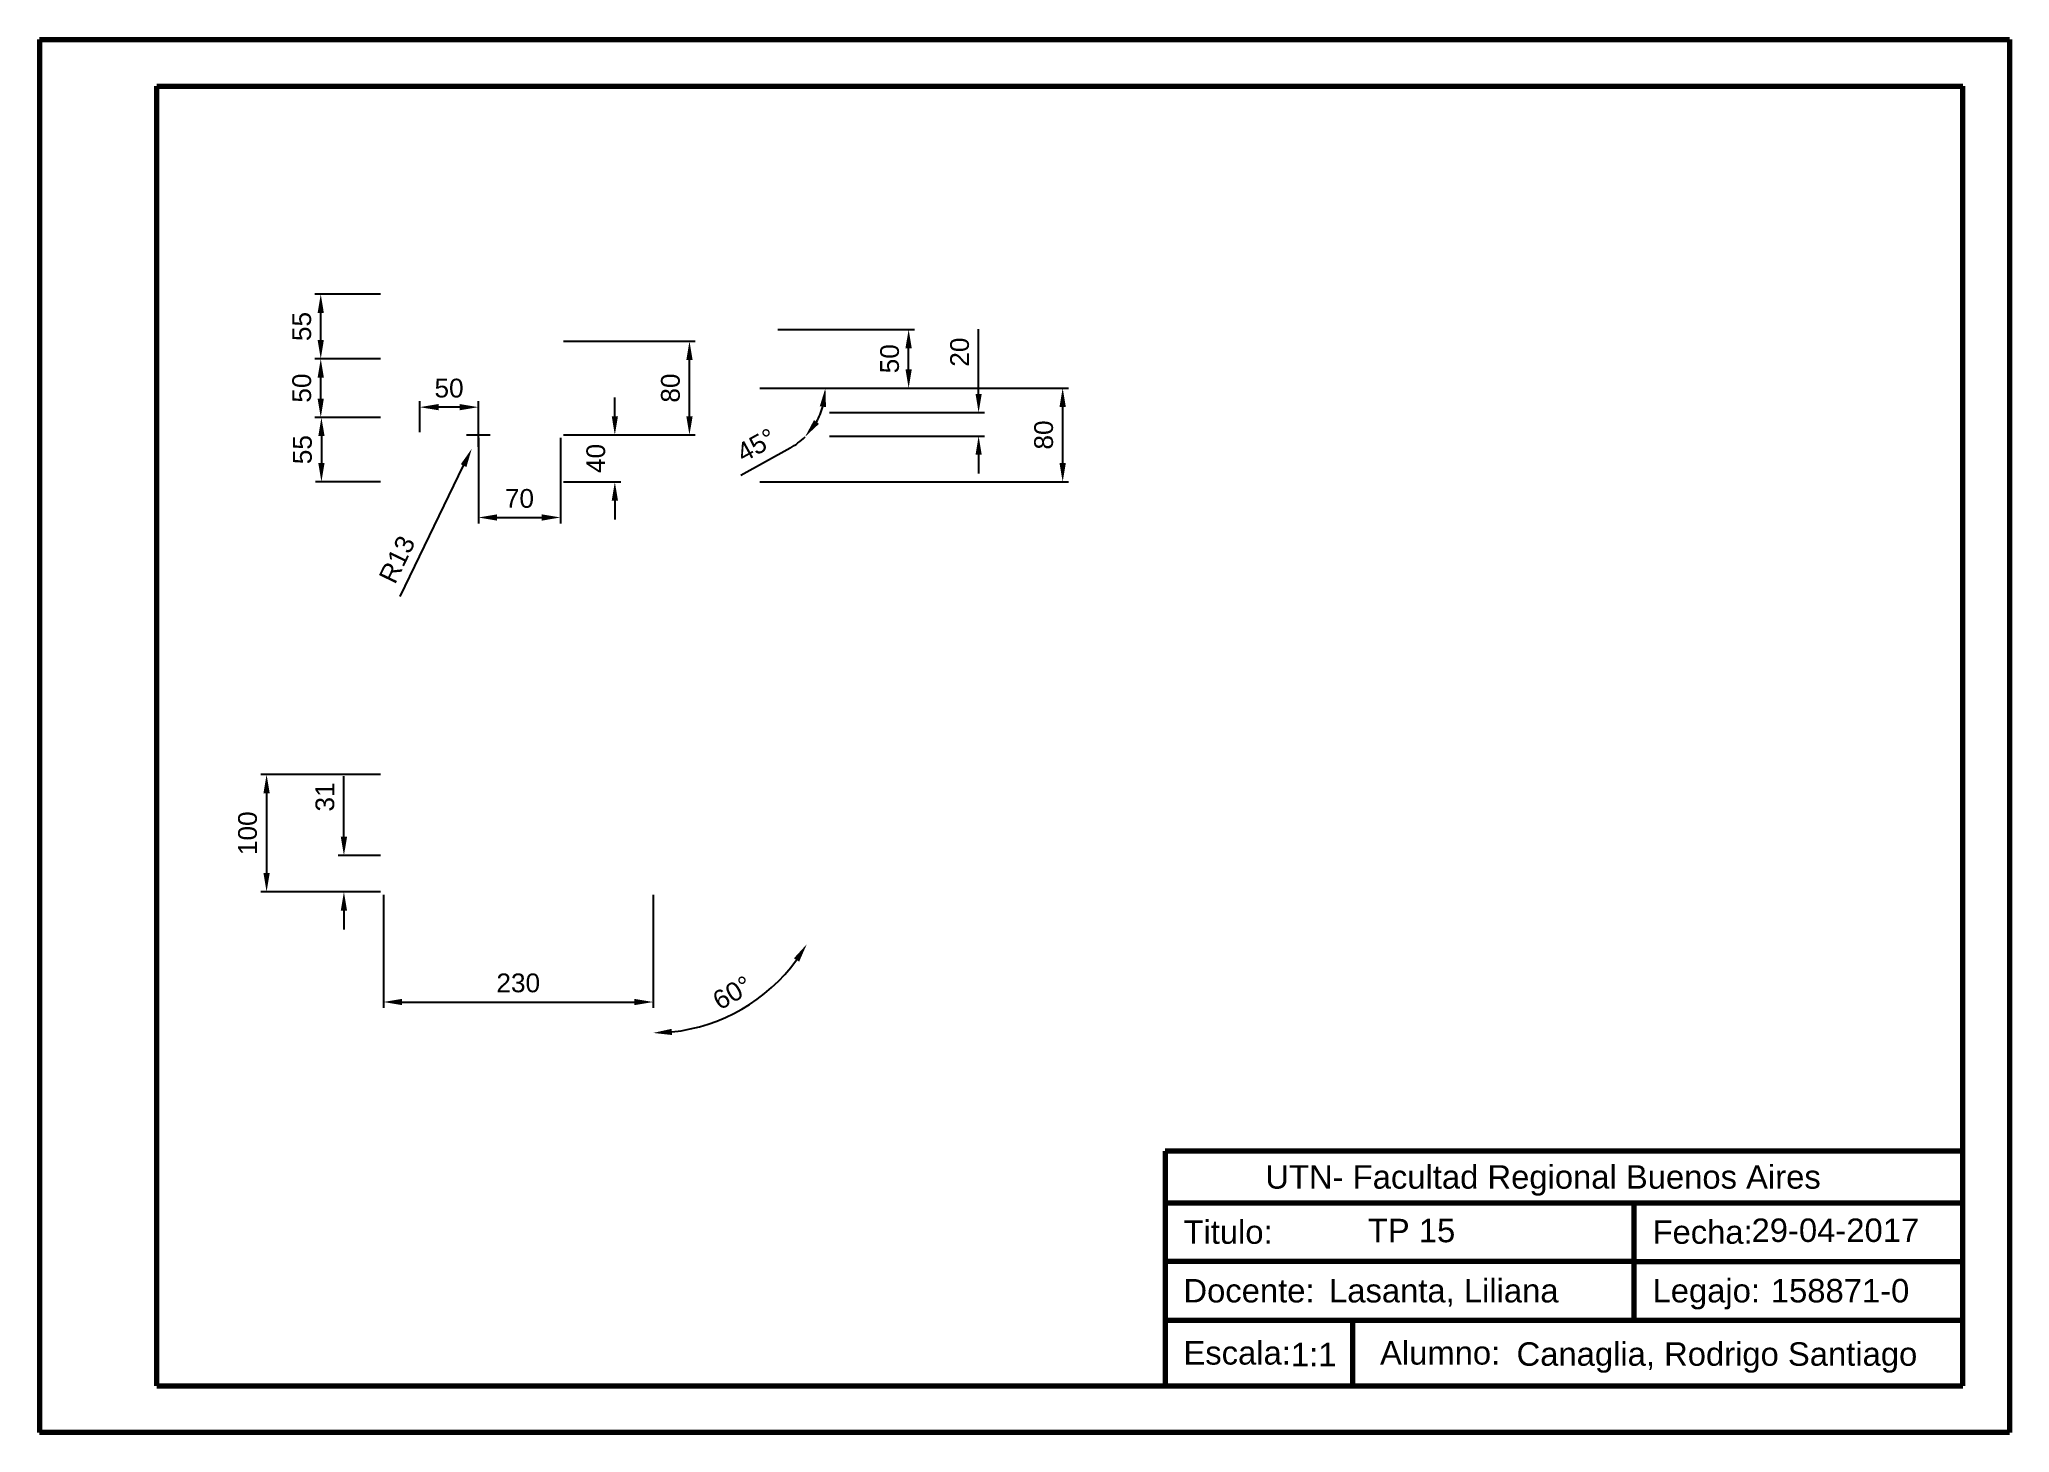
# Paper-space layout 'Presentación2' of a CAD drawing. Header units: millimetres. Extents: x -1 to 419, y 0 to 297.
import ezdxf
from ezdxf.enums import TextEntityAlignment as Align

# ---------------------------------------------------------------- set-up
doc = ezdxf.new("R2010")
doc.units = ezdxf.units.MM
for name, color, linetype, lineweight in [('Cotas', 10, 'Continuous', 20), ('Principal', 80, 'Continuous', 80), ('Rotulo', 130, 'Continuous', 80)]:
    doc.layers.add(name, color=color, linetype=linetype, lineweight=lineweight)
doc.styles.get("Standard").update_dxf_attribs({"font": 'arial.ttf'})
doc.dimstyles.new('Copia de ISO-25', dxfattribs={"dimscale": 0, "dimtxt": 4, "dimasz": 4, "dimexe": 1.25, "dimexo": 0.625, "dimgap": 2, "dimtad": 1, "dimtxsty": 'Standard', "dimcen": 2.5, "dimadec": 0, "dimazin": 0, "dimtfac": 1, "dimtofl": 0, "dimtmove": 0, "dimatfit": 3, "dimfxl": 1, "dimarcsym": 0})

# ---------------------------------------------------------------- blocks, each defined once
blk = doc.blocks.new('Rotulo')
at = {"layer": 'Rotulo'}
for p, q in [((0, 50), (-170, 50)), ((-170, 50), (-170, 0)), ((0, 0), (0, 50)), ((-170, 39), (0, 39)), ((-70, 14), (-70, 39)), ((-70, 26.5), (-170, 26.5)), ((-70, 26.5), (0, 26.5)), ((-170, 14), (0, 14)), ((-130.03, 0), (-130.03, 14)), ((-170, 0), (0, 0))]:
    blk.add_line(p, q, dxfattribs=at)
at = {"layer": 'Rotulo', "char_height": 5, "attachment_point": 1}
for s, width, insert in [('           UTN- Facultad Regional Buenos Aires', 170, (-170, 47)), ('  Titulo:', 100, (-170, 35.25)), ('  Fecha:', 70, (-70, 35.25)), ('  Docente:', 100, (-170, 22.75)), ('                  Lasanta, Liliana', 100, (-170, 22.75)), ('  Legajo:', 70, (-70, 22.75)), ('               158871-0', 70, (-70, 22.75)), ('  Escala:', 39.9679, (-170, 9.5)), ('   Alumno:', 130.0321, (-130.03, 9.5)), ('                  Canaglia, Rodrigo Santiago', 130.0321, (-130.03, 9.25))]:
    blk.add_mtext_dynamic_manual_height_columns(s, width=width, gutter_width=25, heights=[0], dxfattribs=dict(at, insert=insert))
at = {"layer": 'Rotulo'}
for tag, p in [('TITULO', (-120, 32.61)), ('FECHA', (-28.48, 32.85))]:
    blk.add_attdef(tag, text='', height=5, dxfattribs=at).set_placement(p, align=Align.MIDDLE)
blk.add_attdef('E', text='', height=5, dxfattribs=at).set_placement((-136.9, 4.8), align=Align.CENTER)
blk = doc.blocks.new('Rotulo A3')
at = {"layer": 'Rotulo'}
for p, q in [((-420, 297), (-420, 0)), ((-420, 297), (0, 297)), ((0, 297), (0, 0)), ((-395, 10), (-395, 287)), ((-395, 287), (-10, 287)), ((-10, 10), (-10, 287)), ((-395, 10), (-10, 10)), ((0, 0), (-420, 0))]:
    blk.add_line(p, q, dxfattribs=at)
blk.add_blockref('Rotulo', (-10, 10))
blk.add_attdef('TITULO', text='', height=5, dxfattribs=at).set_placement((-127.49, 40.58), align=Align.CENTER)
for tag, p in [('FECHA', (-37.14, 43.14)), ('E', (-148.35, 16.66))]:
    blk.add_attdef(tag, text='', height=5, dxfattribs=at).set_placement(p, align=Align.MIDDLE)
blk = doc.blocks.new('*D22')
at = {"layer": 'Cotas', "color": 0, "lineweight": -2, "transparency": 16777216}
for p, q in [((72.46, 114.53), (72.46, 90.43)), ((129.96, 114.53), (129.96, 90.43)), ((76.46, 91.68), (125.96, 91.68))]:
    blk.add_line(p, q, dxfattribs=at)
at = {"layer": 'Cotas', "color": 0, "transparency": 16777216}
for points in [[(76.46, 92.35), (76.46, 91.01), (72.46, 91.68)], [(125.96, 92.35), (125.96, 91.01), (129.96, 91.68)]]:
    blk.add_solid(points, dxfattribs=at)
at = {"layer": 'Defpoints', "color": 0, "transparency": 16777216}
for p in [(72.46, 115.16), (129.96, 115.16), (129.96, 91.68)]:
    blk.add_point(p, dxfattribs=at)
at = {"layer": 'Cotas', "color": 0, "transparency": 16777216, "insert": (101.21, 95.73), "char_height": 4, "attachment_point": 5}
blk.add_mtext('230', dxfattribs=at)
blk = doc.blocks.new('*D24')
at = {"layer": 'Cotas', "color": 0, "lineweight": -2, "transparency": 16777216}
for p, q in [((64.05, 126.91), (64.05, 139.86)), ((71.84, 122.91), (62.8, 122.91)), ((71.84, 115.16), (62.8, 115.16)), ((64.05, 111.16), (64.05, 107.16))]:
    blk.add_line(p, q, dxfattribs=at)
at = {"layer": 'Cotas', "color": 0, "transparency": 16777216}
for points in [[(63.38, 126.91), (64.72, 126.91), (64.05, 122.91)], [(63.38, 111.16), (64.72, 111.16), (64.05, 115.16)]]:
    blk.add_solid(points, dxfattribs=at)
at = {"layer": 'Defpoints', "color": 0, "transparency": 16777216}
for p in [(64.05, 122.91), (72.46, 122.91), (72.46, 115.16)]:
    blk.add_point(p, dxfattribs=at)
at = {"layer": 'Cotas', "color": 0, "transparency": 16777216, "insert": (60.01, 135.39), "char_height": 4, "attachment_point": 5, "rotation": 90}
blk.add_mtext('31', dxfattribs=at)
blk = doc.blocks.new('*D25')
at = {"layer": 'Cotas', "color": 0, "lineweight": -2, "transparency": 16777216}
for p, q in [((71.84, 140.16), (46.31, 140.16)), ((47.56, 136.16), (47.56, 119.16)), ((71.84, 115.16), (46.31, 115.16))]:
    blk.add_line(p, q, dxfattribs=at)
at = {"layer": 'Cotas', "color": 0, "transparency": 16777216}
for points in [[(46.89, 136.16), (48.23, 136.16), (47.56, 140.16)], [(46.89, 119.16), (48.23, 119.16), (47.56, 115.16)]]:
    blk.add_solid(points, dxfattribs=at)
at = {"layer": 'Defpoints', "color": 0, "transparency": 16777216}
for p in [(72.46, 140.16), (47.56, 115.16), (72.46, 115.16)]:
    blk.add_point(p, dxfattribs=at)
at = {"layer": 'Cotas', "color": 0, "transparency": 16777216, "insert": (43.52, 127.66), "char_height": 4, "attachment_point": 5, "rotation": 90}
blk.add_mtext('100', dxfattribs=at)
blk = doc.blocks.new('*D27')
at = {"layer": 'Cotas', "color": 0, "lineweight": -2, "transparency": 16777216}
for p, q in [((71.84, 216.31), (58, 216.31)), ((59.25, 212.31), (59.25, 206.56)), ((71.84, 202.56), (58, 202.56))]:
    blk.add_line(p, q, dxfattribs=at)
at = {"layer": 'Cotas', "color": 0, "transparency": 16777216}
for points in [[(58.59, 212.31), (59.92, 212.31), (59.25, 216.31)], [(58.59, 206.56), (59.92, 206.56), (59.25, 202.56)]]:
    blk.add_solid(points, dxfattribs=at)
at = {"layer": 'Defpoints', "color": 0, "transparency": 16777216}
for p in [(72.46, 216.31), (59.25, 202.56), (72.46, 202.56)]:
    blk.add_point(p, dxfattribs=at)
at = {"layer": 'Cotas', "color": 0, "transparency": 16777216, "insert": (55.22, 209.43), "char_height": 4, "attachment_point": 5, "rotation": 90}
blk.add_mtext('55', dxfattribs=at)
blk = doc.blocks.new('*D28')
at = {"layer": 'Cotas', "color": 0, "lineweight": -2, "transparency": 16777216}
for p, q in [((71.84, 228.81), (57.86, 228.81)), ((59.11, 220.31), (59.11, 224.81)), ((71.84, 216.31), (57.86, 216.31))]:
    blk.add_line(p, q, dxfattribs=at)
at = {"layer": 'Cotas', "color": 0, "transparency": 16777216}
for points in [[(58.44, 224.81), (59.77, 224.81), (59.11, 228.81)], [(58.44, 220.31), (59.77, 220.31), (59.11, 216.31)]]:
    blk.add_solid(points, dxfattribs=at)
at = {"layer": 'Defpoints', "color": 0, "transparency": 16777216}
for p in [(59.11, 228.81), (72.46, 228.81), (72.46, 216.31)]:
    blk.add_point(p, dxfattribs=at)
at = {"layer": 'Cotas', "color": 0, "transparency": 16777216, "insert": (55.07, 222.56), "char_height": 4, "attachment_point": 5, "rotation": 90}
blk.add_mtext('50', dxfattribs=at)
blk = doc.blocks.new('*D29')
at = {"layer": 'Cotas', "color": 0, "lineweight": -2, "transparency": 16777216}
for p, q in [((71.84, 242.56), (57.86, 242.56)), ((59.11, 232.81), (59.11, 238.56)), ((71.84, 228.81), (57.86, 228.81))]:
    blk.add_line(p, q, dxfattribs=at)
at = {"layer": 'Cotas', "color": 0, "transparency": 16777216}
for points in [[(58.44, 238.56), (59.77, 238.56), (59.11, 242.56)], [(58.44, 232.81), (59.77, 232.81), (59.11, 228.81)]]:
    blk.add_solid(points, dxfattribs=at)
at = {"layer": 'Defpoints', "color": 0, "transparency": 16777216}
for p in [(59.11, 242.56), (72.46, 242.56), (72.46, 228.81)]:
    blk.add_point(p, dxfattribs=at)
at = {"layer": 'Cotas', "color": 0, "transparency": 16777216, "insert": (55.07, 235.68), "char_height": 4, "attachment_point": 5, "rotation": 90}
blk.add_mtext('55', dxfattribs=at)
blk = doc.blocks.new('*D31')
at = {"layer": 'Cotas', "color": 0, "lineweight": -2, "transparency": 16777216}
for p, q in [((121.8, 216.56), (121.8, 220.56)), ((110.84, 212.56), (123.05, 212.56)), ((110.84, 202.56), (123.05, 202.56)), ((121.8, 198.56), (121.8, 194.56))]:
    blk.add_line(p, q, dxfattribs=at)
at = {"layer": 'Cotas', "color": 0, "transparency": 16777216}
for points in [[(121.14, 216.56), (122.47, 216.56), (121.8, 212.56)], [(121.14, 198.56), (122.47, 198.56), (121.8, 202.56)]]:
    blk.add_solid(points, dxfattribs=at)
at = {"layer": 'Defpoints', "color": 0, "transparency": 16777216}
for p in [(110.21, 212.56), (110.21, 202.56), (121.8, 202.56)]:
    blk.add_point(p, dxfattribs=at)
at = {"layer": 'Cotas', "color": 0, "transparency": 16777216, "insert": (117.76, 207.56), "char_height": 4, "attachment_point": 5, "rotation": 90}
blk.add_mtext('40', dxfattribs=at)
blk = doc.blocks.new('*D32')
at = {"layer": 'Cotas', "color": 0, "lineweight": -2, "transparency": 16777216}
for p, q in [((80.21, 213.18), (80.21, 219.74)), ((88.71, 218.49), (84.21, 218.49)), ((92.71, 213.18), (92.71, 219.74))]:
    blk.add_line(p, q, dxfattribs=at)
at = {"layer": 'Cotas', "color": 0, "transparency": 16777216}
for points in [[(84.21, 219.16), (84.21, 217.83), (80.21, 218.49)], [(88.71, 219.16), (88.71, 217.83), (92.71, 218.49)]]:
    blk.add_solid(points, dxfattribs=at)
at = {"layer": 'Defpoints', "color": 0, "transparency": 16777216}
for p in [(80.21, 218.49), (80.21, 212.56), (92.71, 212.56)]:
    blk.add_point(p, dxfattribs=at)
at = {"layer": 'Cotas', "color": 0, "transparency": 16777216, "insert": (86.46, 222.53), "char_height": 4, "attachment_point": 5}
blk.add_mtext('50', dxfattribs=at)
blk = doc.blocks.new('*D34')
at = {"layer": 'Cotas', "color": 0, "lineweight": -2, "transparency": 16777216}
for p, q in [((92.71, 211.93), (92.71, 193.72)), ((110.21, 211.93), (110.21, 193.72)), ((96.71, 194.97), (106.21, 194.97))]:
    blk.add_line(p, q, dxfattribs=at)
at = {"layer": 'Cotas', "color": 0, "transparency": 16777216}
for points in [[(96.71, 195.64), (96.71, 194.3), (92.71, 194.97)], [(106.21, 195.64), (106.21, 194.3), (110.21, 194.97)]]:
    blk.add_solid(points, dxfattribs=at)
at = {"layer": 'Defpoints', "color": 0, "transparency": 16777216}
for p in [(92.71, 212.56), (110.21, 212.56), (110.21, 194.97)]:
    blk.add_point(p, dxfattribs=at)
at = {"layer": 'Cotas', "color": 0, "transparency": 16777216, "insert": (101.46, 199.01), "char_height": 4, "attachment_point": 5}
blk.add_mtext('70', dxfattribs=at)
blk = doc.blocks.new('*D35')
at = {"layer": 'Cotas', "color": 0, "lineweight": -2, "transparency": 16777216}
for p, q in [((110.84, 232.56), (138.96, 232.56)), ((137.71, 216.56), (137.71, 228.56)), ((110.84, 212.56), (138.96, 212.56))]:
    blk.add_line(p, q, dxfattribs=at)
at = {"layer": 'Cotas', "color": 0, "transparency": 16777216}
for points in [[(137.04, 228.56), (138.38, 228.56), (137.71, 232.56)], [(137.04, 216.56), (138.38, 216.56), (137.71, 212.56)]]:
    blk.add_solid(points, dxfattribs=at)
at = {"layer": 'Defpoints', "color": 0, "transparency": 16777216}
for p in [(110.21, 232.56), (137.71, 232.56), (110.21, 212.56)]:
    blk.add_point(p, dxfattribs=at)
at = {"layer": 'Cotas', "color": 0, "transparency": 16777216, "insert": (133.67, 222.56), "char_height": 4, "attachment_point": 5, "rotation": 90}
blk.add_mtext('80', dxfattribs=at)
blk = doc.blocks.new('*D36')
at = {"layer": 'Cotas', "color": 0, "lineweight": -2, "transparency": 16777216}
for p, q in [((152.69, 222.56), (218.52, 222.56)), ((217.27, 206.56), (217.27, 218.56)), ((152.69, 202.56), (218.52, 202.56))]:
    blk.add_line(p, q, dxfattribs=at)
at = {"layer": 'Cotas', "color": 0, "transparency": 16777216}
for points in [[(216.6, 218.56), (217.94, 218.56), (217.27, 222.56)], [(216.6, 206.56), (217.94, 206.56), (217.27, 202.56)]]:
    blk.add_solid(points, dxfattribs=at)
at = {"layer": 'Defpoints', "color": 0, "transparency": 16777216}
for p in [(152.07, 222.56), (217.27, 222.56), (152.07, 202.56)]:
    blk.add_point(p, dxfattribs=at)
at = {"layer": 'Cotas', "color": 0, "transparency": 16777216, "insert": (213.23, 212.56), "char_height": 4, "attachment_point": 5, "rotation": 90}
blk.add_mtext('80', dxfattribs=at)
blk = doc.blocks.new('*D37')
at = {"layer": 'Cotas', "color": 0, "lineweight": -2, "transparency": 16777216}
blk.add_arc((129.96, 122.91), 37.82, 276.0629, 323.9371, dxfattribs=at)
at = {"layer": 'Cotas', "color": 0, "transparency": 16777216}
for points in [[(159.98, 101.01), (161.09, 100.28), (162.72, 104)], [(133.99, 84.64), (133.92, 85.97), (129.96, 85.09)]]:
    blk.add_solid(points, dxfattribs=at)
at = {"layer": 'Defpoints', "color": 0, "transparency": 16777216}
for p in [(129.96, 202.56), (155.94, 107.91), (173.27, 97.91), (142.9, 87.37), (129.96, 79.7)]:
    blk.add_point(p, dxfattribs=at)
at = {"layer": 'Cotas', "color": 0, "transparency": 16777216, "insert": (146.85, 93.66), "char_height": 4, "attachment_point": 5, "rotation": 30}
blk.add_mtext('60°', dxfattribs=at)
blk = doc.blocks.new('*D38')
at = {"layer": 'Cotas', "color": 0, "lineweight": -2, "transparency": 16777216}
for p, q in [((92.71, 210.06), (92.71, 215.06)), ((90.21, 212.56), (95.21, 212.56)), ((76.07, 178.16), (89.56, 206.03))]:
    blk.add_line(p, q, dxfattribs=at)
at = {"layer": 'Cotas', "color": 0, "transparency": 16777216}
blk.add_solid([(88.96, 206.32), (90.16, 205.74), (91.3, 209.63)], dxfattribs=at)
at = {"layer": 'Defpoints', "color": 0, "transparency": 16777216}
for p in [(92.71, 212.56), (91.3, 209.63)]:
    blk.add_point(p, dxfattribs=at)
at = {"layer": 'Cotas', "color": 0, "transparency": 16777216, "insert": (75.38, 186.02), "char_height": 4, "attachment_point": 5, "rotation": 64.1793}
blk.add_mtext('R13', dxfattribs=at)
blk = doc.blocks.new('*D39')
at = {"layer": 'Cotas', "color": 0, "lineweight": -2, "transparency": 16777216}
for p, q in [((156.57, 235.06), (185.68, 235.06)), ((184.43, 226.56), (184.43, 231.06)), ((156.57, 222.56), (185.68, 222.56))]:
    blk.add_line(p, q, dxfattribs=at)
at = {"layer": 'Cotas', "color": 0, "transparency": 16777216}
for points in [[(183.76, 231.06), (185.1, 231.06), (184.43, 235.06)], [(183.76, 226.56), (185.1, 226.56), (184.43, 222.56)]]:
    blk.add_solid(points, dxfattribs=at)
at = {"layer": 'Defpoints', "color": 0, "transparency": 16777216}
for p in [(155.94, 235.06), (184.43, 235.06), (155.94, 222.56)]:
    blk.add_point(p, dxfattribs=at)
at = {"layer": 'Cotas', "color": 0, "transparency": 16777216, "insert": (180.39, 228.81), "char_height": 4, "attachment_point": 5, "rotation": 90}
blk.add_mtext('50', dxfattribs=at)
blk = doc.blocks.new('*D40')
at = {"layer": 'Cotas', "color": 0, "lineweight": -2, "transparency": 16777216}
for p, q in [((199.35, 221.33), (199.35, 235.11)), ((167.58, 217.33), (200.6, 217.33)), ((167.58, 212.33), (200.6, 212.33)), ((199.35, 208.33), (199.35, 204.33))]:
    blk.add_line(p, q, dxfattribs=at)
at = {"layer": 'Cotas', "color": 0, "transparency": 16777216}
for points in [[(198.69, 221.33), (200.02, 221.33), (199.35, 217.33)], [(198.69, 208.33), (200.02, 208.33), (199.35, 212.33)]]:
    blk.add_solid(points, dxfattribs=at)
at = {"layer": 'Defpoints', "color": 0, "transparency": 16777216}
for p in [(166.95, 217.33), (199.35, 217.33), (166.95, 212.33)]:
    blk.add_point(p, dxfattribs=at)
at = {"layer": 'Cotas', "color": 0, "transparency": 16777216, "insert": (195.31, 230.22), "char_height": 4, "attachment_point": 5, "rotation": 90}
blk.add_mtext('20', dxfattribs=at)
blk = doc.blocks.new('*D41')
at = {"layer": 'Cotas', "color": 0, "lineweight": -2, "transparency": 16777216}
blk.add_line((159.15, 209.76), (148.64, 203.95), dxfattribs=at)
for start, end in [(330.3996, 344.2779), (298.9554, 314.6775)]:
    blk.add_arc((152.07, 222.56), 14.62, start, end, dxfattribs=at)
at = {"layer": 'Cotas', "color": 0, "transparency": 16777216}
for points in [[(165.49, 218.69), (166.81, 218.5), (166.69, 222.56)], [(165.31, 214.93), (164.26, 215.74), (162.35, 212.16)]]:
    blk.add_solid(points, dxfattribs=at)
at = {"layer": 'Defpoints', "color": 0, "transparency": 16777216}
for p in [(152.07, 222.56), (152.07, 222.56), (166.19, 218.75), (263.85, 222.56), (192.33, 181.84)]:
    blk.add_point(p, dxfattribs=at)
at = {"layer": 'Cotas', "color": 0, "transparency": 16777216, "insert": (151.94, 210.39), "char_height": 4, "attachment_point": 5, "rotation": 28.9554}
blk.add_mtext('45°', dxfattribs=at)

psp = doc.layouts.new('Presentación2')

# ---------------------------------------------------------------- block references
at = {"layer": 'Principal'}
psp.add_blockref('Rotulo A3', (419.1308, -0.1108), dxfattribs=at).add_auto_attribs({'E': '1:1', 'TITULO': 'TP 15', 'FECHA': '29-04-2017'})

# ---------------------------------------------------------------- dimensions: what is measured, and where the dimension line sits
at = {"layer": 'Cotas'}
for base, p1, p2, angle, picture, middle in [((59.1078, 242.5585), (72.464, 228.8085), (72.464, 242.5585), 270, '*D29', (55.0737, 235.6835)), ((137.7113, 232.5585), (110.214, 212.5585), (110.214, 232.5585), 90, '*D35', (133.669, 222.5585)), ((184.4307, 235.0585), (155.9448, 222.5585), (155.9448, 235.0585), 90, '*D39', (180.3884, 228.8085)), ((199.3538, 217.3257), (166.9516, 212.3257), (166.9516, 217.3257), 90, '*D40', (195.3115, 230.2179)), ((59.1078, 228.8085), (72.464, 216.3085), (72.464, 228.8085), 270, '*D28', (55.0655, 222.5585)), ((59.2524, 202.5585), (72.464, 216.3085), (72.464, 202.5585), 270, '*D27', (55.2183, 209.4335)), ((47.5586, 115.1581), (72.464, 140.1581), (72.464, 115.1581), 270, '*D25', (43.5163, 127.6581)), ((64.0501, 122.9081), (72.464, 115.1581), (72.464, 122.9081), 270, '*D24', (60.0065, 135.3856))]:
    dim = psp.add_linear_dim(base=base, p1=p1, p2=p2, angle=angle, dimstyle='Copia de ISO-25', override={"dimscale": 1, "dimlfac": -4}, dxfattribs=at)
    dim.commit()
    dim.dimension.update_dxf_attribs({"geometry": picture, "text_midpoint": middle})
for base, p1, p2, picture, middle in [((80.214, 218.4925), (92.714, 212.5585), (80.214, 212.5585), '*D32', (86.464, 222.5348)), ((110.214, 194.9704), (92.714, 212.5585), (110.214, 212.5585), '*D34', (101.464, 199.0127)), ((129.964, 91.6815), (72.464, 115.1581), (129.964, 115.1581), '*D22', (101.214, 95.7252))]:
    dim = psp.add_linear_dim(base=base, p1=p1, p2=p2, dimstyle='Copia de ISO-25', override={"dimscale": 1, "dimlfac": -4}, dxfattribs=at)
    dim.commit()
    dim.dimension.update_dxf_attribs({"geometry": picture, "text_midpoint": middle})
for base, p1, p2, picture, middle in [((121.8028, 202.5585), (110.214, 212.5585), (110.214, 202.5585), '*D31', (121.8028, 207.5585)), ((217.2703, 222.5585), (152.0698, 202.5585), (152.0698, 222.5585), '*D36', (217.2703, 212.5585))]:
    dim = psp.add_linear_dim(base=base, p1=p1, p2=p2, angle=90, dimstyle='Copia de ISO-25', override={"dimscale": 1, "dimlfac": -4}, dxfattribs=at)
    dim.commit()
    dim.dimension.update_dxf_attribs({"geometry": picture, "text_midpoint": middle, "dimtype": 160})
for base, line1, line2, picture, middle in [((166.1873, 218.7473), ((152.0698, 222.5585), (263.8474, 222.5585)), ((152.0698, 222.5585), (192.3275, 181.845)), '*D41', (151.9426, 210.3866)), ((142.8987, 87.3702), ((173.2653, 97.9081), (155.9448, 107.9081)), ((129.964, 202.5585), (129.964, 79.7004)), '*D37', (146.8522, 93.657))]:
    dim = psp.add_angular_dim_2l(base=base, line1=line1, line2=line2, dimstyle='Copia de ISO-25', override={"dimscale": 1}, dxfattribs=at)
    dim.commit()
    dim.dimension.update_dxf_attribs({"geometry": picture, "text_midpoint": middle})
dim = psp.add_radius_dim(center=(92.714, 212.5585), mpoint=(91.2985, 209.633), dimstyle='Copia de ISO-25', override={"dimscale": 1, "dimlfac": -4}, dxfattribs=at)
dim.commit()
dim.dimension.update_dxf_attribs({"geometry": '*D38', "text_midpoint": (79.023, 184.2633), "dimtype": 164})

doc.saveas('drawing.dxf')
